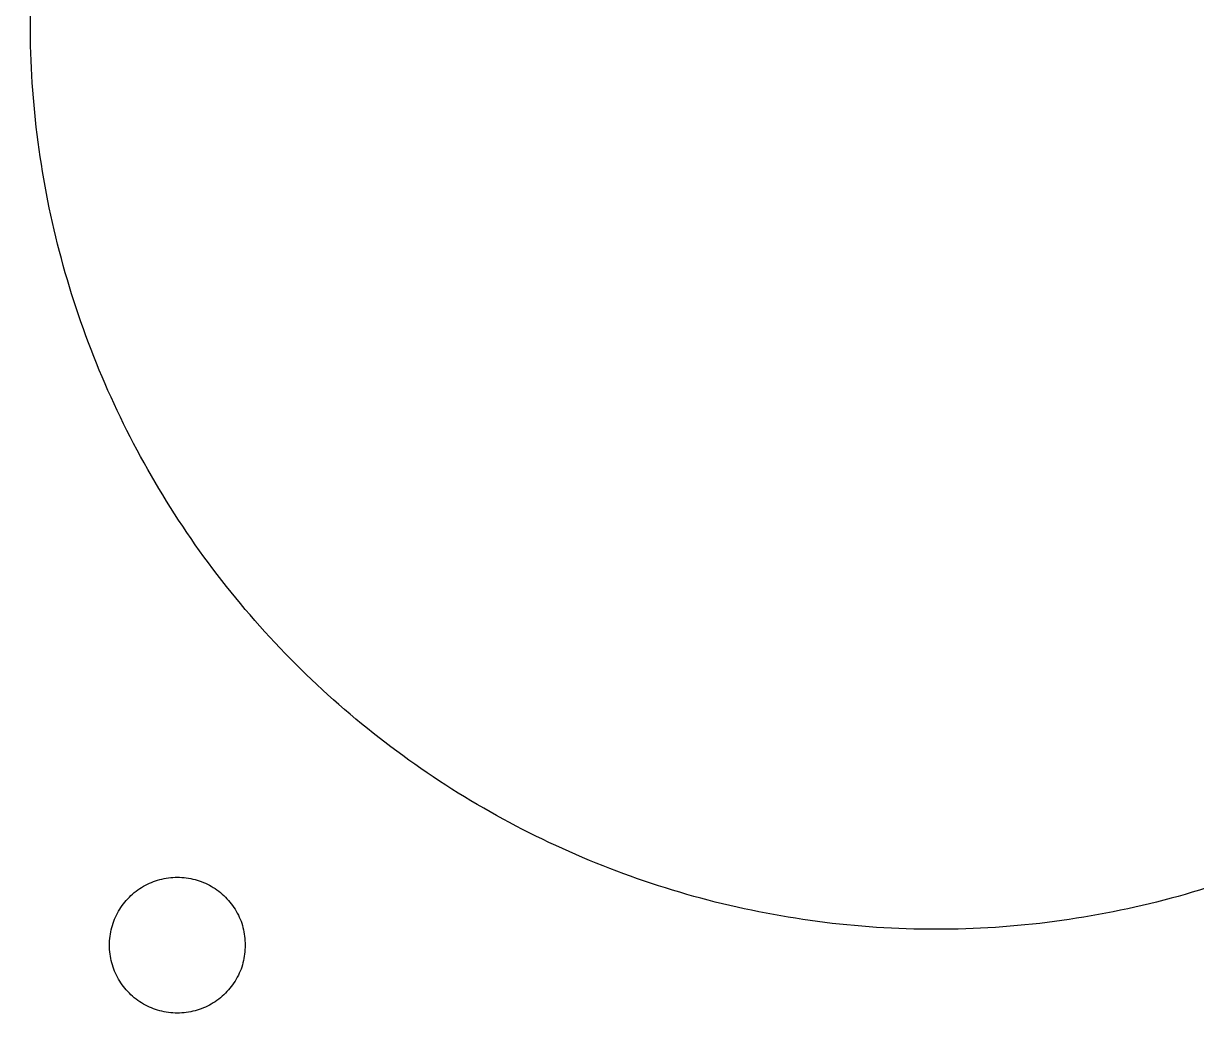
# Model space of a CAD drawing. Extents: x 2 to 202, y 2 to 202.
# Drawn here: x 41.6 to 119.4, y 36.1 to 102.3 of the extents above; entities that cross this region are included whole.
import ezdxf

# ---------------------------------------------------------------- set-up
doc = ezdxf.new("R2010")
doc.units = 0
doc.layers.get('0').update_dxf_attribs({"linetype": 'CONTINUOUS'})

msp = doc.modelspace()

# ---------------------------------------------------------------- linework, layer by layer
at = {"color": 1}
msp.add_lwpolyline([(56.340119, 41.201254)], close=True, dxfattribs=at)
for points, knots in [([(202.09845, 102.251234), (201.431826, 111.002065), (200.104094, 128.43131), (189.611571, 152.822769), (173.64825, 173.77881), (152.664086, 189.846987), (128.280115, 199.95026), (102.098022, 203.406501), (75.918488, 199.95026), (51.526884, 189.846987), (30.570883, 173.77881), (14.502695, 152.822769), (4.399424, 128.43131), (0.943183, 102.251234), (4.399424, 76.071159), (14.502697, 51.679699), (30.570875, 30.723659), (51.526915, 14.655481), (75.918375, 4.552208), (102.09845, 1.095967), (128.278525, 4.552208), (152.669985, 14.655481), (173.626025, 30.723659), (189.694203, 51.679699), (199.797476, 76.071159), (203.253717, 102.251234), (199.797476, 128.43131), (189.694203, 152.822769), (173.626025, 173.77881), (152.669985, 189.846987), (128.278525, 199.95026), (102.09845, 203.406501), (75.918375, 199.95026), (51.526915, 189.846987), (30.570875, 173.77881), (14.502697, 152.822769), (4.399424, 128.43131), (0.943183, 102.251234), (4.399424, 76.071159), (14.502697, 51.679699), (30.570875, 30.723659), (51.526915, 14.655481), (75.918375, 4.552208), (102.09845, 1.095967), (128.278525, 4.552208), (152.669985, 14.655481), (173.626025, 30.723659), (189.694203, 51.679699), (199.797476, 76.071159), (203.253717, 102.251234), (199.797476, 128.43131), (189.694203, 152.822769), (173.626025, 173.77881), (152.669985, 189.846987), (128.278525, 199.95026), (102.09845, 203.406501), (75.918375, 199.95026), (51.526915, 189.846987), (30.570875, 173.77881), (14.502697, 152.822769), (4.399424, 128.43131), (0.943183, 102.251234), (4.399424, 76.071159), (14.502695, 51.679699), (30.570883, 30.723659), (51.526884, 14.655481), (75.918488, 4.552208), (102.098022, 1.095967), (128.280115, 4.552208), (152.664086, 14.655481), (173.64825, 30.723659), (189.611571, 51.679699), (200.104094, 76.071159), (201.431826, 93.500404), (202.09845, 102.251234)], [0, 0, 0, 0, 26.177488, 52.138348, 78.315836, 104.493324, 130.454184, 156.631672, 182.80916, 208.77002, 234.947508, 261.124996, 287.085856, 313.263345, 339.440833, 365.401693, 391.579181, 417.756669, 443.717529, 469.895017, 496.072505, 522.033365, 548.210853, 574.388341, 600.349201, 626.526689, 652.704177, 678.665037, 704.842525, 731.020013, 756.980873, 783.158361, 809.335849, 835.296709, 861.474197, 887.651685, 913.612546, 939.790034, 965.967522, 991.928382, 1018.10587, 1044.283358, 1070.244218, 1096.421706, 1122.599194, 1148.560054, 1174.737542, 1200.91503, 1226.87589, 1253.053378, 1279.230866, 1305.191726, 1331.369214, 1357.546702, 1383.507562, 1409.68505, 1435.862538, 1461.823398, 1488.000886, 1514.178375, 1540.139235, 1566.316723, 1592.494211, 1618.455071, 1644.632559, 1670.810047, 1696.770907, 1722.948395, 1749.125883, 1775.086743, 1801.264231, 1827.441719, 1853.402579, 1879.580067, 1879.580067, 1879.580067, 1879.580067]), ([(162.09845, 102.251234), (161.698475, 107.501733), (160.901836, 117.95928), (154.606323, 132.594155), (145.02833, 145.167779), (132.437832, 154.808686), (117.807449, 160.87065), (102.098193, 162.944394), (86.390473, 160.87065), (71.755511, 154.808686), (59.18191, 145.167779), (49.540997, 132.594155), (43.479035, 117.95928), (41.40529, 102.251234), (43.479035, 86.543189), (49.540997, 71.908313), (59.18191, 59.334689), (71.755511, 49.693783), (86.390473, 43.631819), (102.098193, 41.558074), (117.807449, 43.631819), (132.437832, 49.693783), (145.02833, 59.334689), (154.606323, 71.908313), (160.901836, 86.543189), (161.698475, 97.000736), (162.09845, 102.251234)], [0, 0, 0, 0, 15.706493, 31.283009, 46.989502, 62.695995, 78.272511, 93.979003, 109.685496, 125.262012, 140.968505, 156.674998, 172.251514, 187.958007, 203.6645, 219.241016, 234.947508, 250.654001, 266.230517, 281.93701, 297.643503, 313.220019, 328.926512, 344.633005, 360.209521, 375.916013, 375.916013, 375.916013, 375.916013]), ([(56.340119, 41.201254), (56.310121, 41.595042), (56.250373, 42.379358), (55.778209, 43.476973), (55.05986, 44.419995), (54.115573, 45.143063), (53.018294, 45.59771), (51.8401, 45.753241), (50.662021, 45.59771), (49.564399, 45.143063), (48.621378, 44.419995), (47.89831, 43.476973), (47.443663, 42.379358), (47.288132, 41.201254), (47.443663, 40.023151), (47.89831, 38.925535), (48.621378, 37.982513), (49.564399, 37.259445), (50.662021, 36.804798), (51.8401, 36.649267), (53.018294, 36.804798), (54.115573, 37.259445), (55.05986, 37.982513), (55.778209, 38.925535), (56.250373, 40.023151), (56.310121, 40.807467), (56.340119, 41.201254)], [0, 0, 0, 0, 1.177987, 2.346226, 3.524213, 4.7022, 5.870438, 7.048425, 8.226412, 9.394651, 10.572638, 11.750625, 12.918864, 14.096851, 15.274837, 16.443076, 17.621063, 18.79905, 19.967289, 21.145276, 22.323263, 23.491501, 24.669488, 25.847475, 27.015714, 28.193701, 28.193701, 28.193701, 28.193701])]:
    msp.add_open_spline(points, degree=3, knots=knots, dxfattribs=at)

doc.saveas('drawing.dxf')
